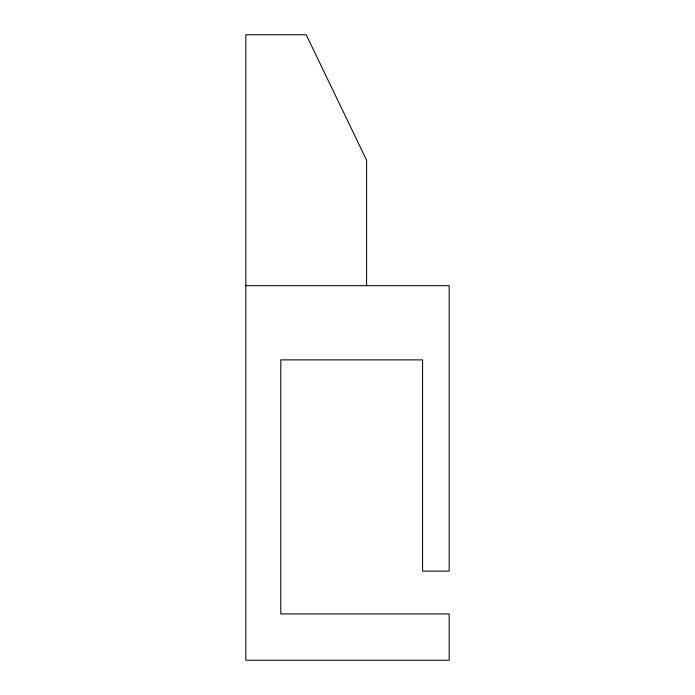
<?xml version="1.0" encoding="UTF-8"?>
<svg xmlns="http://www.w3.org/2000/svg" width="695" height="695" viewBox="0 0 695 695"><rect width="100%" height="100%" fill="white"/><g stroke="black" fill="none" stroke-linecap="round" stroke-linejoin="round"><path stroke-width="1.04" d="M245.83 285.671L449.17 285.671L449.17 571.116L422.586 571.116L422.586 359.88L280.797 359.88L280.797 613.928L449.17 613.928L449.17 660.25L245.83 660.25L245.83 34.75L306.208 34.75L366.595 160.206L366.595 285.671"/></g></svg>
